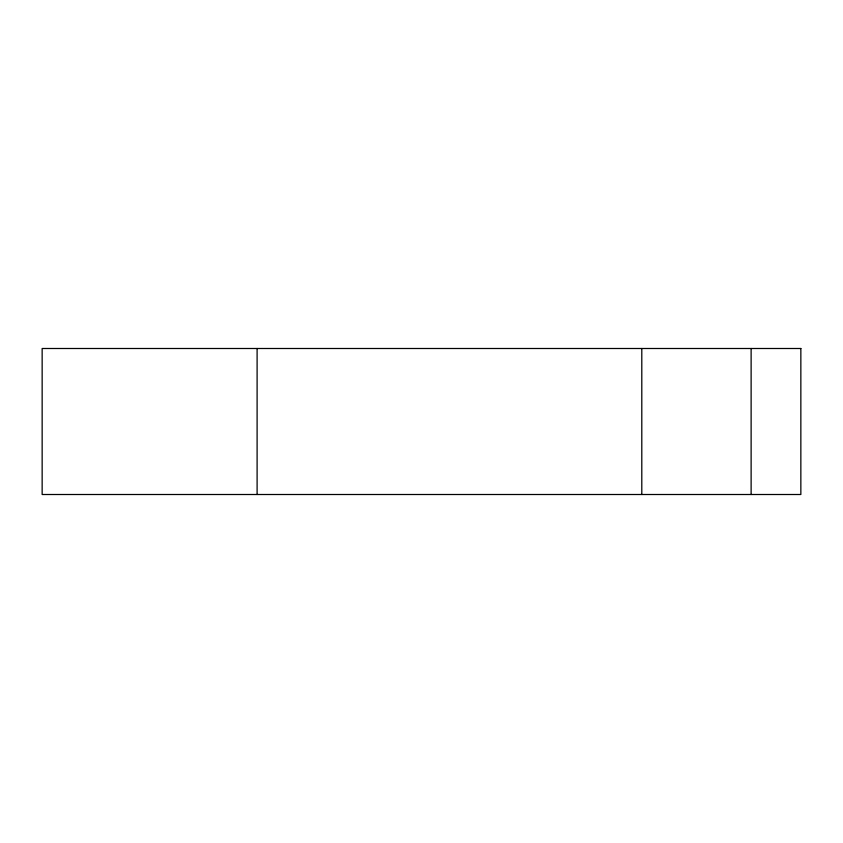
<?xml version="1.0" encoding="UTF-8"?>
<svg xmlns="http://www.w3.org/2000/svg" width="843" height="843" viewBox="0 0 843 843"><rect width="100%" height="100%" fill="white"/><g stroke="black" fill="none" stroke-linecap="round" stroke-linejoin="round"><path stroke-width="1.26" d="M751.124 348.496L751.124 494.504M641.797 348.496L641.797 494.504M257.104 348.496L257.104 494.504M800.85 348.496L42.15 348.496L42.15 494.504L800.85 494.504L800.85 348.496"/></g></svg>
